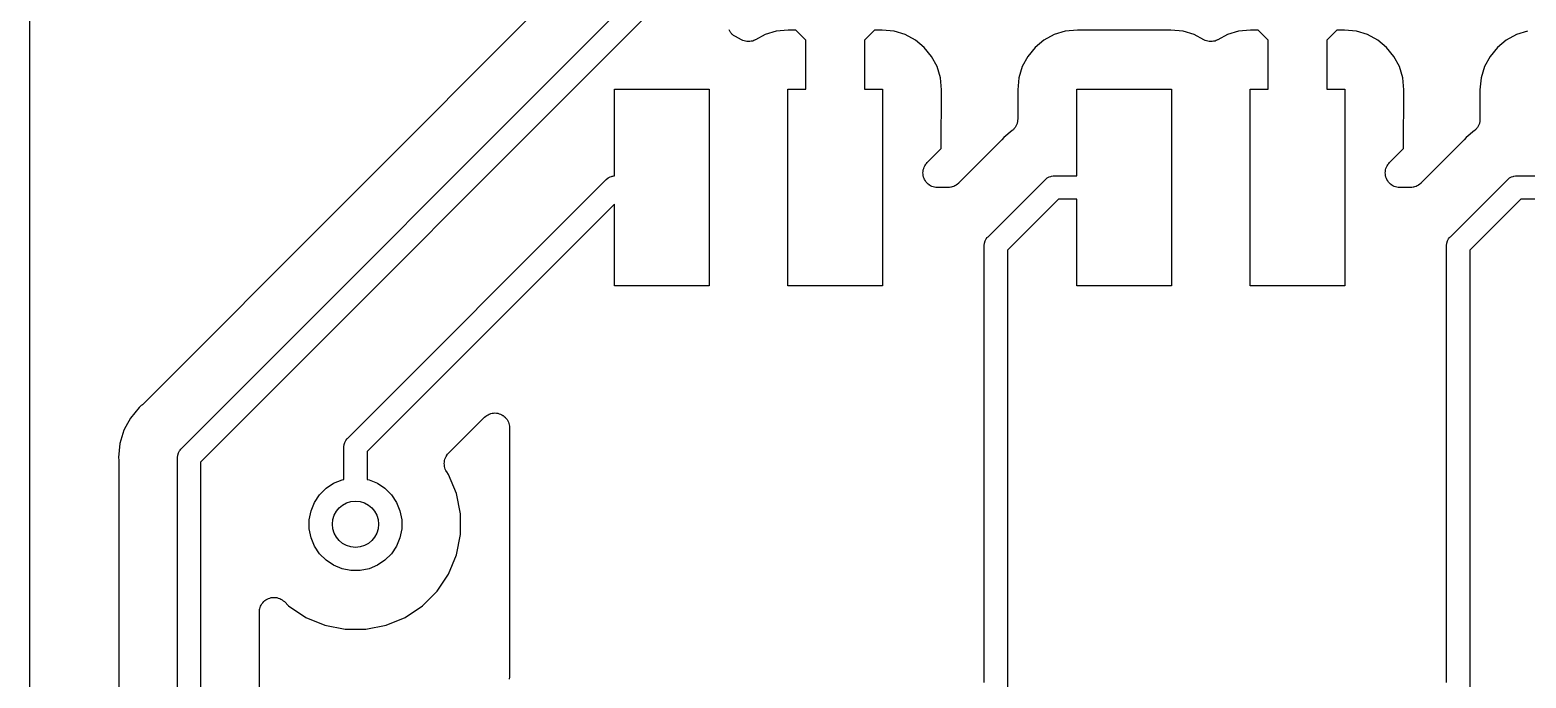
# Model space of a CAD drawing. Extents: x 2.15 to 10.02, y -5.18 to -1.32.
# Drawn here: x 2.147 to 2.657, y -1.933 to -1.712 of the extents above; entities that cross this region are included whole.
import ezdxf

# ---------------------------------------------------------------- set-up
doc = ezdxf.new("R2010")
doc.units = 0
doc.header["$MEASUREMENT"] = 0
doc.layers.add('BLACK', color=7, linetype='CONTINUOUS')

msp = doc.modelspace()

# ---------------------------------------------------------------- linework, layer by layer
at = {"layer": 'BLACK', "linetype": 'CONTINUOUS'}
for p, q in [((2.62261, -1.40228), (2.18526, -1.83963)), ((2.19853, -1.85464), (2.64272, -1.41046)), ((2.64384, -1.42047), (2.20512, -1.85919)), ((2.14697, -3.46208), (2.14697, -1.52349)), ((2.38524, -1.7123), (2.38515, -1.71208)), ((2.38538, -1.71251), (2.38524, -1.7123)), ((2.4053, -1.71217), (2.4012, -1.71257)), ((2.40789, -1.71223), (2.4053, -1.71217)), ((2.41126, -1.7156), (2.40789, -1.71223)), ((2.43463, -1.71223), (2.43126, -1.7156)), ((2.43722, -1.71217), (2.43463, -1.71223)), ((2.44132, -1.71257), (2.43722, -1.71217)), ((2.50379, -1.71216), (2.49962, -1.71257)), ((2.53558, -1.71216), (2.50379, -1.71216)), ((2.53975, -1.71257), (2.53558, -1.71216)), ((2.56278, -1.71217), (2.55868, -1.71257)), ((2.56537, -1.71223), (2.56278, -1.71217)), ((2.56874, -1.7156), (2.56537, -1.71223)), ((2.59211, -1.71223), (2.58874, -1.7156)), ((2.5947, -1.71217), (2.59211, -1.71223)), ((2.5988, -1.71257), (2.5947, -1.71217)), ((2.3855, -1.71274), (2.38538, -1.71251)), ((2.38564, -1.71292), (2.3855, -1.71274)), ((2.38577, -1.71311), (2.38564, -1.71292)), ((2.38595, -1.7133), (2.38577, -1.71311)), ((2.38611, -1.7135), (2.38595, -1.7133)), ((2.38629, -1.71365), (2.38611, -1.7135)), ((2.38645, -1.71381), (2.38629, -1.71365)), ((2.38666, -1.71396), (2.38645, -1.71381)), ((2.38686, -1.71413), (2.38666, -1.71396)), ((2.38706, -1.71424), (2.38686, -1.71413)), ((2.38725, -1.71437), (2.38706, -1.71424)), ((2.38732, -1.7144), (2.38725, -1.71437)), ((2.38938, -1.7155), (2.38732, -1.7144)), ((2.3898, -1.71568), (2.38938, -1.7155)), ((2.39023, -1.71586), (2.3898, -1.71568)), ((2.39025, -1.71587), (2.39023, -1.71586)), ((2.39028, -1.71587), (2.39025, -1.71587)), ((2.39073, -1.71597), (2.39028, -1.71587)), ((2.39119, -1.71606), (2.39073, -1.71597)), ((2.39121, -1.71606), (2.39119, -1.71606)), ((2.39123, -1.71607), (2.39121, -1.71606)), ((2.3917, -1.71607), (2.39123, -1.71607)), ((2.39216, -1.71607), (2.3917, -1.71607)), ((2.39219, -1.71607), (2.39216, -1.71607)), ((2.39221, -1.71607), (2.39219, -1.71607)), ((2.39266, -1.71598), (2.39221, -1.71607)), ((2.39312, -1.71589), (2.39266, -1.71598)), ((2.39314, -1.71589), (2.39312, -1.71589)), ((2.39317, -1.71588), (2.39314, -1.71589)), ((2.39359, -1.71571), (2.39317, -1.71588)), ((2.39403, -1.71553), (2.39359, -1.71571)), ((2.39407, -1.71551), (2.39403, -1.71553)), ((2.39409, -1.7155), (2.39407, -1.71551)), ((2.39407, -1.71551), (2.39407, -1.71551)), ((2.39407, -1.71551), (2.39407, -1.71551)), ((2.39743, -1.71372), (2.39409, -1.7155)), ((2.4012, -1.71257), (2.39743, -1.71372)), ((2.41126, -1.73228), (2.41126, -1.7156)), ((2.43126, -1.7156), (2.43126, -1.73228)), ((2.44509, -1.71372), (2.44132, -1.71257)), ((2.44857, -1.71557), (2.44509, -1.71372)), ((2.45161, -1.71807), (2.44857, -1.71557)), ((2.49238, -1.71557), (2.48933, -1.71807)), ((2.49585, -1.71372), (2.49238, -1.71557)), ((2.49962, -1.71257), (2.49585, -1.71372)), ((2.54352, -1.71372), (2.53975, -1.71257)), ((2.54686, -1.7155), (2.54352, -1.71372)), ((2.54728, -1.71568), (2.54686, -1.7155)), ((2.54771, -1.71586), (2.54728, -1.71568)), ((2.54773, -1.71587), (2.54771, -1.71586)), ((2.54776, -1.71587), (2.54773, -1.71587)), ((2.54821, -1.71597), (2.54776, -1.71587)), ((2.54867, -1.71606), (2.54821, -1.71597)), ((2.54869, -1.71606), (2.54867, -1.71606)), ((2.54871, -1.71607), (2.54869, -1.71606)), ((2.54918, -1.71607), (2.54871, -1.71607)), ((2.54964, -1.71607), (2.54918, -1.71607)), ((2.54967, -1.71607), (2.54964, -1.71607)), ((2.54969, -1.71607), (2.54967, -1.71607)), ((2.55015, -1.71598), (2.54969, -1.71607)), ((2.5506, -1.71589), (2.55015, -1.71598)), ((2.55062, -1.71589), (2.5506, -1.71589)), ((2.55065, -1.71588), (2.55062, -1.71589)), ((2.55108, -1.71571), (2.55065, -1.71588)), ((2.55151, -1.71553), (2.55108, -1.71571)), ((2.55155, -1.71551), (2.55151, -1.71553)), ((2.55157, -1.7155), (2.55155, -1.71551)), ((2.55155, -1.71551), (2.55155, -1.71551)), ((2.55155, -1.71551), (2.55155, -1.71551)), ((2.55491, -1.71372), (2.55157, -1.7155)), ((2.55868, -1.71257), (2.55491, -1.71372)), ((2.56874, -1.73228), (2.56874, -1.7156)), ((2.58874, -1.7156), (2.58874, -1.73228)), ((2.60257, -1.71372), (2.5988, -1.71257)), ((2.60605, -1.71557), (2.60257, -1.71372)), ((2.60909, -1.71807), (2.60605, -1.71557)), ((2.64986, -1.71557), (2.64681, -1.71807)), ((2.65333, -1.71372), (2.64986, -1.71557)), ((2.6571, -1.71257), (2.65333, -1.71372)), ((2.45411, -1.72112), (2.45161, -1.71807)), ((2.45597, -1.72459), (2.45411, -1.72112)), ((2.48683, -1.72112), (2.48498, -1.72459)), ((2.48933, -1.71807), (2.48683, -1.72112)), ((2.61159, -1.72112), (2.60909, -1.71807)), ((2.61345, -1.72459), (2.61159, -1.72112)), ((2.64431, -1.72112), (2.64246, -1.72459)), ((2.64681, -1.71807), (2.64431, -1.72112)), ((2.45711, -1.72836), (2.45597, -1.72459)), ((2.48498, -1.72459), (2.48383, -1.72836)), ((2.61459, -1.72836), (2.61345, -1.72459)), ((2.64246, -1.72459), (2.64131, -1.72836)), ((2.34606, -1.7618), (2.34606, -1.73228)), ((2.34606, -1.73228), (2.37835, -1.73228)), ((2.37835, -1.73228), (2.37835, -1.79921)), ((2.40512, -1.79921), (2.40512, -1.73228)), ((2.40512, -1.73228), (2.41126, -1.73228)), ((2.43126, -1.73228), (2.4374, -1.73228)), ((2.4374, -1.73228), (2.4374, -1.79921)), ((2.45752, -1.73252), (2.45711, -1.72836)), ((2.45741, -1.75242), (2.45752, -1.73252)), ((2.48383, -1.72836), (2.48342, -1.73253)), ((2.48342, -1.73253), (2.48342, -1.74247)), ((2.50354, -1.76181), (2.50354, -1.73228)), ((2.50354, -1.73228), (2.53583, -1.73228)), ((2.53583, -1.73228), (2.53583, -1.79921)), ((2.5626, -1.79921), (2.5626, -1.73228)), ((2.5626, -1.73228), (2.56874, -1.73228)), ((2.58874, -1.73228), (2.59488, -1.73228)), ((2.59488, -1.73228), (2.59488, -1.79921)), ((2.615, -1.73252), (2.61459, -1.72836)), ((2.61489, -1.75242), (2.615, -1.73252)), ((2.64131, -1.72836), (2.6409, -1.73253)), ((2.6409, -1.73253), (2.6409, -1.74247)), ((2.48342, -1.74254), (2.4834, -1.74276)), ((2.4834, -1.74276), (2.4834, -1.74298)), ((2.48342, -1.74247), (2.48342, -1.74254)), ((2.6409, -1.74254), (2.64088, -1.74276)), ((2.64088, -1.74276), (2.64088, -1.74298)), ((2.6409, -1.74247), (2.6409, -1.74254)), ((2.48159, -1.74633), (2.47866, -1.74874)), ((2.48175, -1.74618), (2.48159, -1.74633)), ((2.48192, -1.74604), (2.48175, -1.74618)), ((2.48209, -1.74583), (2.48192, -1.74604)), ((2.48228, -1.74564), (2.48209, -1.74583)), ((2.48241, -1.74546), (2.48228, -1.74564)), ((2.48255, -1.74529), (2.48241, -1.74546)), ((2.48268, -1.74506), (2.48255, -1.74529)), ((2.48283, -1.74483), (2.48268, -1.74506)), ((2.48291, -1.74463), (2.48283, -1.74483)), ((2.48302, -1.74444), (2.48291, -1.74463)), ((2.4831, -1.74418), (2.48302, -1.74444)), ((2.4832, -1.74393), (2.4831, -1.74418)), ((2.48325, -1.74372), (2.4832, -1.74393)), ((2.48331, -1.74351), (2.48325, -1.74372)), ((2.48334, -1.74324), (2.48331, -1.74351)), ((2.4834, -1.74298), (2.48334, -1.74324)), ((2.63907, -1.74633), (2.63614, -1.74874)), ((2.63923, -1.74618), (2.63907, -1.74633)), ((2.6394, -1.74604), (2.63923, -1.74618)), ((2.63957, -1.74583), (2.6394, -1.74604)), ((2.63976, -1.74564), (2.63957, -1.74583)), ((2.63989, -1.74546), (2.63976, -1.74564)), ((2.64003, -1.74529), (2.63989, -1.74546)), ((2.64016, -1.74506), (2.64003, -1.74529)), ((2.64031, -1.74483), (2.64016, -1.74506)), ((2.64039, -1.74463), (2.64031, -1.74483)), ((2.6405, -1.74444), (2.64039, -1.74463)), ((2.64058, -1.74418), (2.6405, -1.74444)), ((2.64068, -1.74393), (2.64058, -1.74418)), ((2.64073, -1.74372), (2.64068, -1.74393)), ((2.64079, -1.74351), (2.64073, -1.74372)), ((2.64082, -1.74324), (2.64079, -1.74351)), ((2.64088, -1.74298), (2.64082, -1.74324)), ((2.45262, -1.75721), (2.45741, -1.75242)), ((2.47774, -1.74983), (2.46328, -1.76428)), ((2.47787, -1.74966), (2.47774, -1.74983)), ((2.47802, -1.74952), (2.47787, -1.74966)), ((2.47807, -1.74946), (2.47802, -1.74952)), ((2.47866, -1.74874), (2.47807, -1.74946)), ((2.6101, -1.75721), (2.61489, -1.75242)), ((2.63522, -1.74983), (2.62076, -1.76428)), ((2.63535, -1.74966), (2.63522, -1.74983)), ((2.6355, -1.74952), (2.63535, -1.74966)), ((2.63555, -1.74946), (2.6355, -1.74952)), ((2.63614, -1.74874), (2.63555, -1.74946)), ((2.45177, -1.75838), (2.452, -1.75797)), ((2.452, -1.75796), (2.45201, -1.75795)), ((2.452, -1.75797), (2.452, -1.75796)), ((2.45201, -1.75795), (2.45231, -1.75758)), ((2.45231, -1.75758), (2.45262, -1.75721)), ((2.60925, -1.75838), (2.60948, -1.75797)), ((2.60948, -1.75796), (2.60949, -1.75795)), ((2.60948, -1.75797), (2.60948, -1.75796)), ((2.60949, -1.75795), (2.60979, -1.75758)), ((2.60979, -1.75758), (2.6101, -1.75721)), ((2.25523, -1.85105), (2.34318, -1.7631)), ((2.34318, -1.7631), (2.3433, -1.76295)), ((2.3433, -1.76295), (2.3439, -1.76246)), ((2.3439, -1.76246), (2.34458, -1.76209)), ((2.34458, -1.76209), (2.34509, -1.76194)), ((2.34509, -1.76194), (2.34533, -1.76187)), ((2.34533, -1.76187), (2.3455, -1.76185)), ((2.3455, -1.76185), (2.3459, -1.76181)), ((2.3459, -1.76181), (2.34606, -1.7618)), ((2.3459, -1.76181), (2.3459, -1.76181)), ((2.45115, -1.76071), (2.4512, -1.76024)), ((2.45115, -1.76072), (2.45115, -1.76071)), ((2.45115, -1.76073), (2.45115, -1.76072)), ((2.4512, -1.7612), (2.45115, -1.76073)), ((2.4512, -1.76024), (2.45125, -1.75976)), ((2.45124, -1.76168), (2.4512, -1.7612)), ((2.45124, -1.76169), (2.45124, -1.76168)), ((2.45124, -1.7617), (2.45124, -1.76169)), ((2.45138, -1.76216), (2.45124, -1.7617)), ((2.45125, -1.75974), (2.4514, -1.75928)), ((2.45125, -1.75975), (2.45125, -1.75974)), ((2.45125, -1.75976), (2.45125, -1.75975)), ((2.45152, -1.76262), (2.45138, -1.76216)), ((2.4514, -1.75928), (2.45154, -1.75883)), ((2.45152, -1.76263), (2.45152, -1.76262)), ((2.45152, -1.76264), (2.45152, -1.76263)), ((2.45174, -1.76306), (2.45152, -1.76264)), ((2.45154, -1.75881), (2.45177, -1.75838)), ((2.45154, -1.75882), (2.45154, -1.75881)), ((2.45154, -1.75883), (2.45154, -1.75882)), ((2.45197, -1.76349), (2.45174, -1.76306)), ((2.47334, -1.78251), (2.49275, -1.7631)), ((2.49275, -1.7631), (2.49287, -1.76295)), ((2.49287, -1.76295), (2.49347, -1.76246)), ((2.49347, -1.76246), (2.49416, -1.76209)), ((2.49416, -1.76209), (2.49467, -1.76194)), ((2.49467, -1.76194), (2.4949, -1.76187)), ((2.4949, -1.76187), (2.49499, -1.76186)), ((2.49499, -1.76186), (2.49548, -1.76181)), ((2.49548, -1.76181), (2.49567, -1.76179)), ((2.49548, -1.76181), (2.49548, -1.76181)), ((2.49567, -1.76179), (2.49586, -1.76181)), ((2.49586, -1.76181), (2.50354, -1.76181)), ((2.60863, -1.76071), (2.60868, -1.76024)), ((2.60863, -1.76072), (2.60863, -1.76071)), ((2.60863, -1.76073), (2.60863, -1.76072)), ((2.60868, -1.7612), (2.60863, -1.76073)), ((2.60868, -1.76024), (2.60873, -1.75976)), ((2.60872, -1.76168), (2.60868, -1.7612)), ((2.60872, -1.76169), (2.60872, -1.76168)), ((2.60872, -1.7617), (2.60872, -1.76169)), ((2.60886, -1.76216), (2.60872, -1.7617)), ((2.60873, -1.75974), (2.60888, -1.75928)), ((2.60873, -1.75975), (2.60873, -1.75974)), ((2.60873, -1.75976), (2.60873, -1.75975)), ((2.609, -1.76262), (2.60886, -1.76216)), ((2.60888, -1.75928), (2.60902, -1.75883)), ((2.609, -1.76263), (2.609, -1.76262)), ((2.609, -1.76264), (2.609, -1.76263)), ((2.60922, -1.76306), (2.609, -1.76264)), ((2.60902, -1.75881), (2.60925, -1.75838)), ((2.60902, -1.75882), (2.60902, -1.75881)), ((2.60902, -1.75883), (2.60902, -1.75882)), ((2.60945, -1.76349), (2.60922, -1.76306)), ((2.63082, -1.78251), (2.65023, -1.7631)), ((2.65023, -1.7631), (2.65035, -1.76295)), ((2.65035, -1.76295), (2.65095, -1.76246)), ((2.65095, -1.76246), (2.65164, -1.76209)), ((2.65164, -1.76209), (2.65215, -1.76194)), ((2.65215, -1.76194), (2.65238, -1.76187)), ((2.65238, -1.76187), (2.65247, -1.76186)), ((2.65247, -1.76186), (2.65296, -1.76181)), ((2.65296, -1.76181), (2.65315, -1.76179)), ((2.65296, -1.76181), (2.65296, -1.76181)), ((2.65315, -1.76179), (2.65334, -1.76181)), ((2.65334, -1.76181), (2.66102, -1.76181)), ((2.45198, -1.7635), (2.45197, -1.76349)), ((2.45197, -1.76349), (2.45197, -1.76349)), ((2.45228, -1.76387), (2.45198, -1.7635)), ((2.45258, -1.76425), (2.45228, -1.76387)), ((2.45259, -1.76425), (2.45258, -1.76425)), ((2.45259, -1.76426), (2.45259, -1.76425)), ((2.45296, -1.76457), (2.45259, -1.76426)), ((2.45333, -1.76487), (2.45296, -1.76457)), ((2.45333, -1.76488), (2.45333, -1.76487)), ((2.45334, -1.76488), (2.45333, -1.76488)), ((2.45376, -1.76511), (2.45334, -1.76488)), ((2.45418, -1.76534), (2.45376, -1.76511)), ((2.45419, -1.76535), (2.45418, -1.76534)), ((2.4542, -1.76535), (2.45419, -1.76535)), ((2.45465, -1.76549), (2.4542, -1.76535)), ((2.45511, -1.76564), (2.45465, -1.76549)), ((2.45512, -1.76564), (2.45511, -1.76564)), ((2.45513, -1.76564), (2.45512, -1.76564)), ((2.4556, -1.76569), (2.45513, -1.76564)), ((2.45608, -1.76575), (2.4556, -1.76569)), ((2.4561, -1.76575), (2.45608, -1.76575)), ((2.45615, -1.76575), (2.4561, -1.76575)), ((2.4561, -1.76575), (2.4561, -1.76575)), ((2.4561, -1.76575), (2.4561, -1.76575)), ((2.45975, -1.76575), (2.45615, -1.76575)), ((2.46021, -1.7657), (2.45975, -1.76575)), ((2.46067, -1.76566), (2.46021, -1.7657)), ((2.46069, -1.76566), (2.46067, -1.76566)), ((2.46072, -1.76565), (2.46069, -1.76566)), ((2.46116, -1.76552), (2.46072, -1.76565)), ((2.4616, -1.76539), (2.46116, -1.76552)), ((2.46163, -1.76538), (2.4616, -1.76539)), ((2.46165, -1.76537), (2.46163, -1.76538)), ((2.46206, -1.76515), (2.46165, -1.76537)), ((2.46247, -1.76494), (2.46206, -1.76515)), ((2.46249, -1.76492), (2.46247, -1.76494)), ((2.46251, -1.76491), (2.46249, -1.76492)), ((2.46287, -1.76462), (2.46251, -1.76491)), ((2.46323, -1.76433), (2.46287, -1.76462)), ((2.46327, -1.7643), (2.46323, -1.76433)), ((2.46328, -1.76428), (2.46327, -1.7643)), ((2.46327, -1.7643), (2.46327, -1.7643)), ((2.46327, -1.7643), (2.46327, -1.7643)), ((2.60946, -1.7635), (2.60945, -1.76349)), ((2.60945, -1.76349), (2.60945, -1.76349)), ((2.60976, -1.76387), (2.60946, -1.7635)), ((2.61006, -1.76425), (2.60976, -1.76387)), ((2.61007, -1.76425), (2.61006, -1.76425)), ((2.61007, -1.76426), (2.61007, -1.76425)), ((2.61044, -1.76457), (2.61007, -1.76426)), ((2.61081, -1.76487), (2.61044, -1.76457)), ((2.61081, -1.76488), (2.61081, -1.76487)), ((2.61082, -1.76488), (2.61081, -1.76488)), ((2.61124, -1.76511), (2.61082, -1.76488)), ((2.61166, -1.76534), (2.61124, -1.76511)), ((2.61167, -1.76535), (2.61166, -1.76534)), ((2.61168, -1.76535), (2.61167, -1.76535)), ((2.61213, -1.76549), (2.61168, -1.76535)), ((2.61259, -1.76564), (2.61213, -1.76549)), ((2.6126, -1.76564), (2.61259, -1.76564)), ((2.61261, -1.76564), (2.6126, -1.76564)), ((2.61308, -1.76569), (2.61261, -1.76564)), ((2.61356, -1.76575), (2.61308, -1.76569)), ((2.61358, -1.76575), (2.61356, -1.76575)), ((2.61363, -1.76575), (2.61358, -1.76575)), ((2.61358, -1.76575), (2.61358, -1.76575)), ((2.61358, -1.76575), (2.61358, -1.76575)), ((2.61723, -1.76575), (2.61363, -1.76575)), ((2.61769, -1.7657), (2.61723, -1.76575)), ((2.61815, -1.76566), (2.61769, -1.7657)), ((2.61817, -1.76566), (2.61815, -1.76566)), ((2.6182, -1.76565), (2.61817, -1.76566)), ((2.61864, -1.76552), (2.6182, -1.76565)), ((2.61908, -1.76539), (2.61864, -1.76552)), ((2.61911, -1.76538), (2.61908, -1.76539)), ((2.61913, -1.76537), (2.61911, -1.76538)), ((2.61954, -1.76515), (2.61913, -1.76537)), ((2.61995, -1.76494), (2.61954, -1.76515)), ((2.61997, -1.76492), (2.61995, -1.76494)), ((2.61999, -1.76491), (2.61997, -1.76492)), ((2.62035, -1.76462), (2.61999, -1.76491)), ((2.62071, -1.76433), (2.62035, -1.76462)), ((2.62075, -1.7643), (2.62071, -1.76433)), ((2.62076, -1.76428), (2.62075, -1.7643)), ((2.62075, -1.7643), (2.62075, -1.7643)), ((2.62075, -1.7643), (2.62075, -1.7643)), ((2.34606, -1.77135), (2.26181, -1.8556)), ((2.34606, -1.79921), (2.34606, -1.77135)), ((2.4973, -1.76969), (2.47992, -1.78706)), ((2.50354, -1.76969), (2.4973, -1.76969)), ((2.50354, -1.79921), (2.50354, -1.76969)), ((2.65478, -1.76969), (2.6374, -1.78706)), ((2.66102, -1.76969), (2.65478, -1.76969)), ((2.47233, -1.78392), (2.47269, -1.78324)), ((2.47269, -1.78324), (2.47306, -1.78279)), ((2.47306, -1.78279), (2.47319, -1.78264)), ((2.47319, -1.78264), (2.47334, -1.78251)), ((2.62981, -1.78392), (2.63017, -1.78324)), ((2.63017, -1.78324), (2.63054, -1.78279)), ((2.63054, -1.78279), (2.63067, -1.78264)), ((2.63067, -1.78264), (2.63082, -1.78251)), ((2.47203, -1.78543), (2.4721, -1.78466)), ((2.47205, -1.78563), (2.47203, -1.78543)), ((2.47205, -1.9342), (2.47205, -1.78563)), ((2.4721, -1.78466), (2.47233, -1.78392)), ((2.47992, -1.78706), (2.47992, -1.93563)), ((2.62951, -1.78543), (2.62958, -1.78466)), ((2.62953, -1.78563), (2.62951, -1.78543)), ((2.62953, -1.9342), (2.62953, -1.78563)), ((2.62958, -1.78466), (2.62981, -1.78392)), ((2.6374, -1.78706), (2.6374, -1.93563)), ((2.37835, -1.79921), (2.34606, -1.79921)), ((2.4374, -1.79921), (2.40512, -1.79921)), ((2.53583, -1.79921), (2.50354, -1.79921)), ((2.59488, -1.79921), (2.5626, -1.79921)), ((2.18521, -1.83968), (2.18505, -1.83981)), ((2.18526, -1.83963), (2.18521, -1.83968)), ((2.18118, -1.8442), (2.17966, -1.84705)), ((2.18417, -1.84055), (2.18118, -1.8442)), ((2.1849, -1.83996), (2.18417, -1.84055)), ((2.18505, -1.83981), (2.1849, -1.83996)), ((2.28956, -1.85614), (2.30178, -1.84392)), ((2.30178, -1.84392), (2.30182, -1.84388)), ((2.30182, -1.84388), (2.30183, -1.84387)), ((2.30182, -1.84388), (2.30182, -1.84388)), ((2.30182, -1.84388), (2.30182, -1.84388)), ((2.30183, -1.84387), (2.30221, -1.84357)), ((2.30221, -1.84357), (2.30258, -1.84327)), ((2.30258, -1.84327), (2.30259, -1.84326)), ((2.30258, -1.84327), (2.30258, -1.84327)), ((2.30259, -1.84326), (2.30302, -1.84304)), ((2.30302, -1.84304), (2.30344, -1.84282)), ((2.30344, -1.84282), (2.30345, -1.84281)), ((2.30345, -1.84281), (2.30346, -1.84281)), ((2.30346, -1.84281), (2.30392, -1.84268)), ((2.30392, -1.84268), (2.30438, -1.84254)), ((2.30438, -1.84254), (2.30439, -1.84254)), ((2.30439, -1.84254), (2.3044, -1.84254)), ((2.3044, -1.84254), (2.30488, -1.8425)), ((2.30488, -1.8425), (2.30535, -1.84245)), ((2.30535, -1.84245), (2.30536, -1.84245)), ((2.30536, -1.84245), (2.30537, -1.84245)), ((2.30537, -1.84245), (2.30585, -1.84251)), ((2.30585, -1.84251), (2.30632, -1.84256)), ((2.30632, -1.84256), (2.30633, -1.84256)), ((2.30633, -1.84256), (2.30634, -1.84256)), ((2.30634, -1.84256), (2.3068, -1.8427)), ((2.3068, -1.8427), (2.30725, -1.84284)), ((2.30725, -1.84284), (2.30726, -1.84285)), ((2.30726, -1.84285), (2.30727, -1.84285)), ((2.30727, -1.84285), (2.30769, -1.84308)), ((2.30769, -1.84308), (2.30811, -1.84331)), ((2.30811, -1.84331), (2.30812, -1.84331)), ((2.30812, -1.84331), (2.30813, -1.84332)), ((2.30813, -1.84332), (2.3085, -1.84363)), ((2.3085, -1.84363), (2.30886, -1.84393)), ((2.30886, -1.84393), (2.30887, -1.84394)), ((2.30887, -1.84394), (2.30888, -1.84394)), ((2.30888, -1.84394), (2.30918, -1.84432)), ((2.30918, -1.84432), (2.30948, -1.84469)), ((2.30948, -1.84469), (2.30948, -1.84469)), ((2.30948, -1.84469), (2.30949, -1.8447)), ((2.30949, -1.8447), (2.30972, -1.84513)), ((2.17896, -1.84835), (2.17759, -1.85287)), ((2.17965, -1.84705), (2.17896, -1.84835)), ((2.17966, -1.84705), (2.17965, -1.84705)), ((2.30972, -1.84513), (2.30994, -1.84555)), ((2.30994, -1.84555), (2.30994, -1.84556)), ((2.30994, -1.84556), (2.30994, -1.84556)), ((2.30994, -1.84556), (2.31008, -1.84603)), ((2.31008, -1.84603), (2.31022, -1.84648)), ((2.31022, -1.84648), (2.31022, -1.84649)), ((2.31022, -1.84649), (2.31022, -1.8465)), ((2.31022, -1.8465), (2.31027, -1.84698)), ((2.31027, -1.84698), (2.31031, -1.84745)), ((2.31031, -1.84745), (2.31032, -1.93173)), ((2.17759, -1.85287), (2.17713, -1.85756)), ((2.19814, -1.85506), (2.19838, -1.85476)), ((2.19838, -1.85476), (2.19853, -1.85464)), ((2.25392, -1.85397), (2.25399, -1.8532)), ((2.25394, -1.85416), (2.25392, -1.85397)), ((2.25394, -1.86504), (2.25394, -1.85416)), ((2.25399, -1.8532), (2.25422, -1.85246)), ((2.25422, -1.85246), (2.25458, -1.85177)), ((2.25458, -1.85177), (2.25495, -1.85132)), ((2.25495, -1.85132), (2.25508, -1.85117)), ((2.25508, -1.85117), (2.25523, -1.85105)), ((2.17713, -1.85756), (2.17722, -1.85849)), ((2.17722, -1.85849), (2.17723, -1.85856)), ((2.17723, -1.85856), (2.17722, -1.85877)), ((2.17722, -1.85877), (2.17724, -1.85898)), ((2.17724, -1.85898), (2.17724, -3.45638)), ((2.19723, -1.85756), (2.1973, -1.85679)), ((2.19724, -1.85775), (2.19723, -1.85756)), ((2.19724, -3.4815), (2.19724, -1.85775)), ((2.1973, -1.85679), (2.19753, -1.85605)), ((2.19753, -1.85605), (2.19789, -1.85536)), ((2.19789, -1.85536), (2.19814, -1.85506)), ((2.20512, -1.85919), (2.20512, -3.4815)), ((2.26181, -1.8556), (2.26181, -1.86504)), ((2.28809, -1.85962), (2.28814, -1.85915)), ((2.28809, -1.85964), (2.28809, -1.85962)), ((2.28809, -1.85966), (2.28809, -1.85964)), ((2.28814, -1.86012), (2.28809, -1.85966)), ((2.28814, -1.85915), (2.28819, -1.85869)), ((2.28818, -1.86059), (2.28814, -1.86012)), ((2.28819, -1.85869), (2.2882, -1.85867)), ((2.2882, -1.85865), (2.28834, -1.8582)), ((2.2882, -1.85867), (2.2882, -1.85865)), ((2.28834, -1.8582), (2.28848, -1.85776)), ((2.28848, -1.85774), (2.28849, -1.85772)), ((2.28848, -1.85776), (2.28848, -1.85774)), ((2.28849, -1.85772), (2.28872, -1.85731)), ((2.28872, -1.85731), (2.28894, -1.8569)), ((2.28894, -1.8569), (2.28895, -1.85688)), ((2.28895, -1.85688), (2.28896, -1.85686)), ((2.28896, -1.85686), (2.28926, -1.85651)), ((2.28926, -1.85651), (2.28956, -1.85614)), ((2.25041, -1.86636), (2.25328, -1.86517)), ((2.25328, -1.86517), (2.25394, -1.86504)), ((2.26181, -1.86504), (2.26247, -1.86517)), ((2.26247, -1.86517), (2.26533, -1.86636)), ((2.28818, -1.86061), (2.28818, -1.86059)), ((2.28818, -1.86063), (2.28818, -1.86061)), ((2.28832, -1.86108), (2.28818, -1.86063)), ((2.28845, -1.86153), (2.28832, -1.86108)), ((2.28846, -1.86155), (2.28845, -1.86153)), ((2.28846, -1.86157), (2.28846, -1.86155)), ((2.28868, -1.86198), (2.28846, -1.86157)), ((2.2889, -1.8624), (2.28868, -1.86198)), ((2.28892, -1.86243), (2.2889, -1.8624)), ((2.28893, -1.86245), (2.28892, -1.86243)), ((2.28892, -1.86243), (2.28892, -1.86243)), ((2.28892, -1.86243), (2.28892, -1.86243)), ((2.28955, -1.86338), (2.28893, -1.86245)), ((2.29225, -1.86989), (2.28955, -1.86338)), ((2.24392, -1.87286), (2.24564, -1.87028)), ((2.24564, -1.87028), (2.24784, -1.86808)), ((2.24784, -1.86808), (2.25041, -1.86636)), ((2.26533, -1.86636), (2.26791, -1.86808)), ((2.26791, -1.86808), (2.27011, -1.87028)), ((2.27011, -1.87028), (2.27183, -1.87286)), ((2.29362, -1.87679), (2.29225, -1.86989)), ((2.24273, -1.87572), (2.24392, -1.87286)), ((2.27183, -1.87286), (2.27302, -1.87572)), ((2.24213, -1.87876), (2.24273, -1.87572)), ((2.24213, -1.88187), (2.24213, -1.87876)), ((2.27302, -1.87572), (2.27362, -1.87876)), ((2.27362, -1.87876), (2.27362, -1.88187)), ((2.29362, -1.88384), (2.29362, -1.87679)), ((2.24273, -1.88491), (2.24213, -1.88187)), ((2.24392, -1.88777), (2.24273, -1.88491)), ((2.27302, -1.88491), (2.27183, -1.88777)), ((2.27362, -1.88187), (2.27302, -1.88491)), ((2.29225, -1.89074), (2.29362, -1.88384)), ((2.24564, -1.89035), (2.24392, -1.88777)), ((2.24784, -1.89255), (2.24564, -1.89035)), ((2.27011, -1.89035), (2.26791, -1.89255)), ((2.27183, -1.88777), (2.27011, -1.89035)), ((2.25041, -1.89427), (2.24784, -1.89255)), ((2.25328, -1.89546), (2.25041, -1.89427)), ((2.25632, -1.89606), (2.25328, -1.89546)), ((2.26247, -1.89546), (2.25943, -1.89606)), ((2.26533, -1.89427), (2.26247, -1.89546)), ((2.26791, -1.89255), (2.26533, -1.89427)), ((2.28955, -1.89725), (2.29225, -1.89074)), ((2.25943, -1.89606), (2.25632, -1.89606)), ((2.28564, -1.9031), (2.28955, -1.89725)), ((2.22738, -1.906), (2.22781, -1.90578)), ((2.22781, -1.90578), (2.22823, -1.90556)), ((2.22823, -1.90556), (2.22824, -1.90555)), ((2.22824, -1.90555), (2.22825, -1.90555)), ((2.22825, -1.90555), (2.22871, -1.90541)), ((2.22871, -1.90541), (2.22916, -1.90528)), ((2.22916, -1.90528), (2.22917, -1.90528)), ((2.22917, -1.90528), (2.22918, -1.90527)), ((2.22918, -1.90527), (2.22966, -1.90523)), ((2.22966, -1.90523), (2.23014, -1.90519)), ((2.23014, -1.90519), (2.23014, -1.90519)), ((2.23014, -1.90519), (2.23015, -1.90519)), ((2.23015, -1.90519), (2.23063, -1.90524)), ((2.23063, -1.90524), (2.23111, -1.90528)), ((2.23111, -1.90528), (2.23111, -1.90529)), ((2.23111, -1.90529), (2.23112, -1.90529)), ((2.23112, -1.90529), (2.23158, -1.90543)), ((2.23158, -1.90543), (2.23204, -1.90557)), ((2.23204, -1.90557), (2.23205, -1.90557)), ((2.23205, -1.90557), (2.23206, -1.90558)), ((2.23206, -1.90558), (2.23248, -1.90581)), ((2.23248, -1.90581), (2.2329, -1.90603)), ((2.28066, -1.90808), (2.28564, -1.9031)), ((2.22512, -1.91012), (2.22517, -1.90963)), ((2.22512, -1.91013), (2.22512, -1.91012)), ((2.22512, -1.91019), (2.22512, -1.91013)), ((2.22512, -1.91013), (2.22512, -1.91013)), ((2.22512, -1.91013), (2.22512, -1.91013)), ((2.22512, -3.45638), (2.22512, -1.91019)), ((2.22517, -1.90963), (2.22522, -1.90916)), ((2.22522, -1.90916), (2.22523, -1.90915)), ((2.22523, -1.90915), (2.22537, -1.90869)), ((2.22523, -1.90915), (2.22523, -1.90915)), ((2.22537, -1.90869), (2.22552, -1.90823)), ((2.22552, -1.90822), (2.22575, -1.90779)), ((2.22552, -1.90823), (2.22552, -1.90822)), ((2.22552, -1.90822), (2.22552, -1.90822)), ((2.22575, -1.90779), (2.22598, -1.90738)), ((2.22598, -1.90738), (2.22599, -1.90737)), ((2.22599, -1.90736), (2.2263, -1.907)), ((2.22599, -1.90737), (2.22599, -1.90736)), ((2.2263, -1.907), (2.22661, -1.90663)), ((2.22661, -1.90662), (2.22662, -1.90661)), ((2.22661, -1.90663), (2.22661, -1.90662)), ((2.22662, -1.90661), (2.22699, -1.90631)), ((2.22699, -1.90631), (2.22737, -1.90601)), ((2.22737, -1.90601), (2.22738, -1.906)), ((2.22737, -1.90601), (2.22737, -1.90601)), ((2.2329, -1.90603), (2.23291, -1.90604)), ((2.23291, -1.90604), (2.23291, -1.90604)), ((2.23291, -1.90604), (2.23328, -1.90634)), ((2.23328, -1.90634), (2.23365, -1.90665)), ((2.23365, -1.90665), (2.23509, -1.90808)), ((2.23509, -1.90808), (2.24094, -1.91199)), ((2.27481, -1.91199), (2.28066, -1.90808)), ((2.24094, -1.91199), (2.24745, -1.91469)), ((2.24745, -1.91469), (2.25435, -1.91606)), ((2.25435, -1.91606), (2.26139, -1.91606)), ((2.26139, -1.91606), (2.2683, -1.91469)), ((2.2683, -1.91469), (2.27481, -1.91199)), ((2.31029, -1.93222), (2.31021, -1.93307)), ((2.31031, -1.9318), (2.31029, -1.93201)), ((2.31029, -1.93201), (2.31029, -1.93222)), ((2.31032, -1.93173), (2.31031, -1.9318))]:
    msp.add_line(p, q, dxfattribs=at)
at = {"layer": 'BLACK'}
msp.add_circle((2.25787, -1.88031), 0.00787, dxfattribs=at)

doc.saveas('drawing.dxf')
